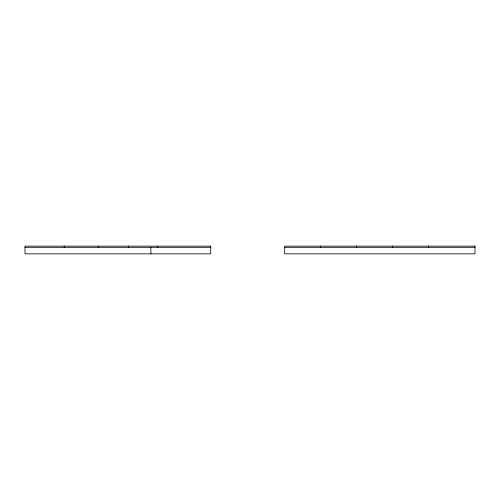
<?xml version="1.0" encoding="UTF-8"?>
<svg xmlns="http://www.w3.org/2000/svg" width="500" height="500" viewBox="0 0 500 500"><rect width="100%" height="100%" fill="white"/><g stroke="black" fill="none" stroke-linecap="round" stroke-linejoin="round"><path stroke-width="0.75" d="M25 247.319L210.738 247.319M284.688 247.319L475 247.319M428.481 246.144L428.481 247.319M392.531 246.144L392.531 247.319M356.581 246.144L356.581 247.319M320.637 246.144L320.637 247.319M157.762 246.144L157.762 247.319M150.894 247.319L150.894 253.856M128.331 246.144L128.331 247.319M98.25 246.144L98.25 247.319M64.237 246.144L64.237 247.319M210.738 246.144L25 246.144L25 253.856L210.738 253.856L210.738 246.144M475 246.144L284.688 246.144L284.688 253.856L475 253.856L475 246.144"/></g></svg>
